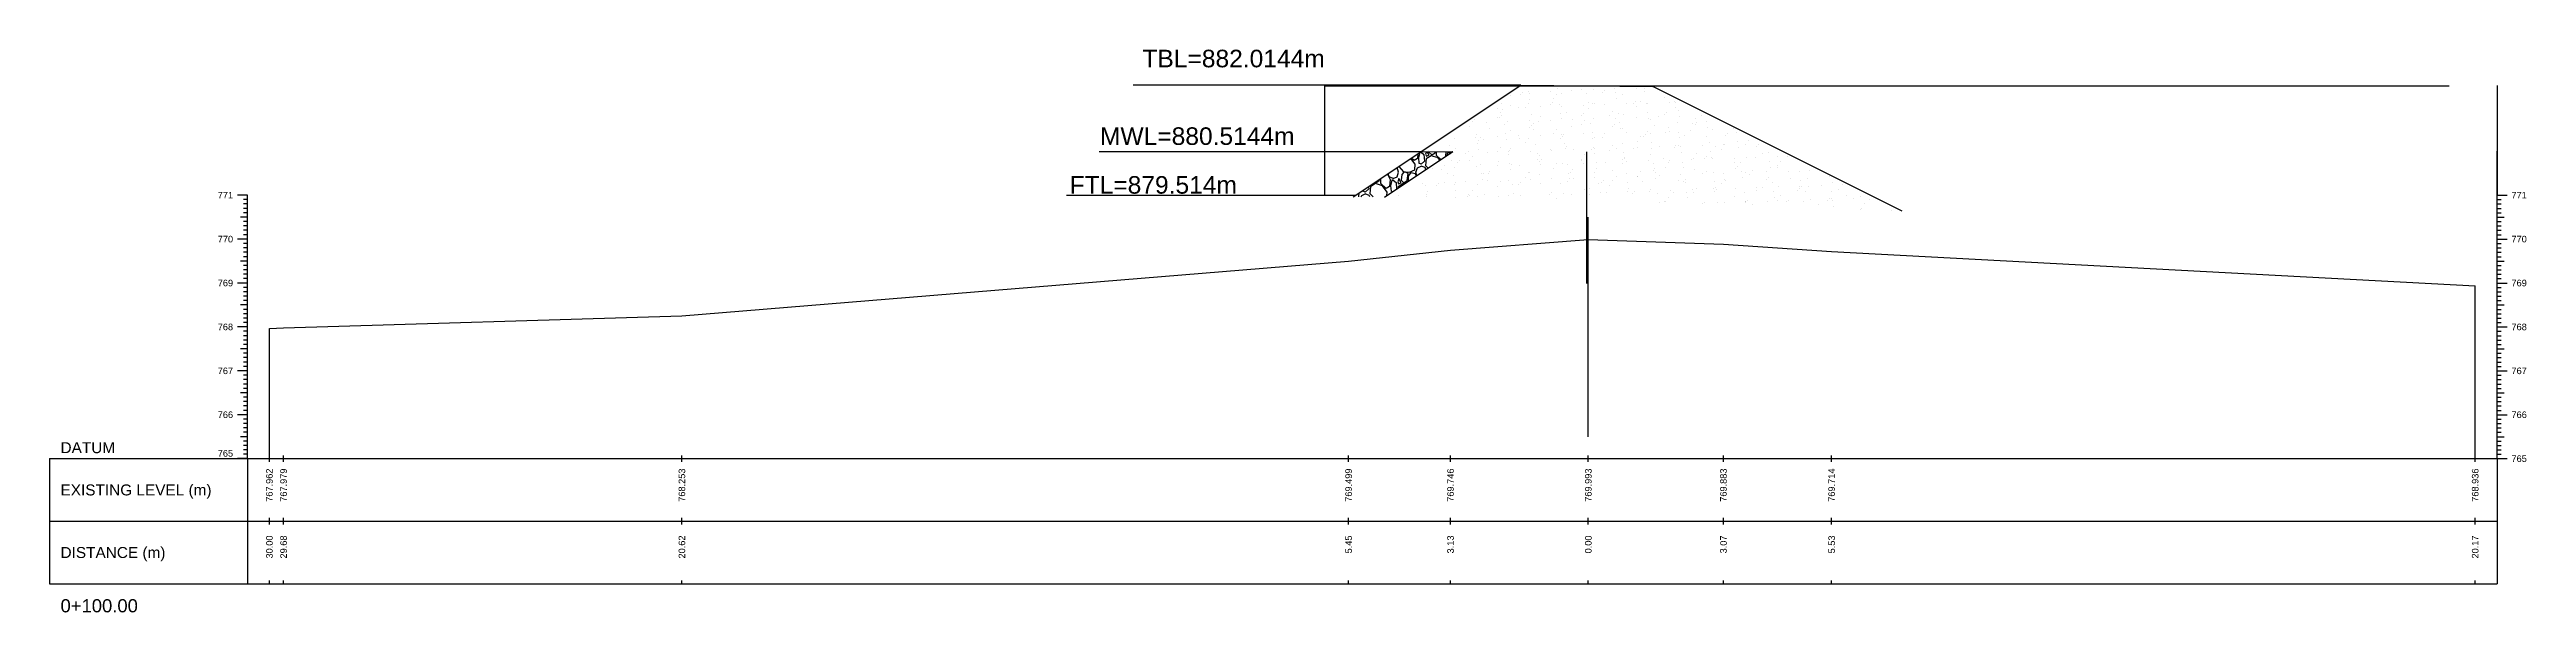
# Model space of a CAD drawing. Header units: millimetres. Extents: x 505 to 14020, y 627 to 6964.
# Drawn here: x 7864 to 8428, y 5761 to 5889 of the extents above; entities that cross this region are included whole.
import ezdxf
from ezdxf.enums import TextEntityAlignment as Align

# ---------------------------------------------------------------- set-up
doc = ezdxf.new("R2010")
doc.units = ezdxf.units.MM
for name, color, linetype in [('CL', 4, 'Continuous'), ('CS_Drawing', 7, 'Continuous'), ('GL', 3, 'Continuous')]:
    doc.layers.add(name, color=color, linetype=linetype)
doc.styles.get("Standard").update_dxf_attribs({"font": 'arial.ttf'})

msp = doc.modelspace()

# ---------------------------------------------------------------- linework, layer by layer
at = {"color": 1}
msp.add_line((8199.15, 5881.258), (8110.984, 5881.258), dxfattribs=at)
for p, q in [((8154.549, 5856.093), (8154.549, 5881.093)), ((8154.549, 5881.093), (8410.27, 5881.093)), ((8161.011, 5855.832), (8199.15, 5881.258)), ((8199.15, 5881.258), (8229.149, 5880.928)), ((8285.873, 5852.566), (8229.149, 5880.928)), ((8421.191, 5881.2), (8421.191, 5856.2)), ((8168.132, 5855.771), (8183.685, 5866.14)), ((8176.403, 5866.093), (8183.685, 5866.14)), ((8421.191, 5856.2), (8421.191, 5866.2))]:
    msp.add_line(p, q)
at = {"linetype": 'Continuous'}
for p, q in [((8194.741, 5877.049), (8194.741, 5877.049)), ((8196.661, 5876.65), (8196.661, 5876.65)), ((8196.868, 5878.934), (8196.868, 5878.934)), ((8198.663, 5876.178), (8198.663, 5876.178)), ((8198.977, 5879.178), (8198.977, 5879.178)), ((8199.406, 5879.647), (8199.406, 5879.647)), ((8200.089, 5876.059), (8200.089, 5876.059)), ((8200.772, 5877.13), (8200.772, 5877.13)), ((8200.929, 5879.764), (8200.929, 5879.764)), ((8201.009, 5879.391), (8201.009, 5879.391)), ((8201.183, 5878.069), (8201.183, 5878.069)), ((8203.228, 5880.986), (8203.228, 5880.986)), ((8203.557, 5876.338), (8203.557, 5876.338)), ((8205.823, 5879.924), (8205.823, 5879.924)), ((8205.977, 5876.749), (8205.977, 5876.749)), ((8206.406, 5877.217), (8206.406, 5877.217)), ((8206.45, 5878.11), (8206.45, 5878.11)), ((8207.132, 5879.181), (8207.132, 5879.181)), ((8207.451, 5880.41), (8207.451, 5880.41)), ((8207.905, 5876.96), (8207.905, 5876.96)), ((8208.431, 5879.427), (8208.431, 5879.427)), ((8208.452, 5876.498), (8208.452, 5876.498)), ((8210.717, 5880.084), (8210.717, 5880.084)), ((8212.81, 5880.161), (8212.81, 5880.161)), ((8213.346, 5876.658), (8213.346, 5876.658)), ((8214.173, 5879.302), (8214.173, 5879.302)), ((8214.445, 5877.237), (8214.445, 5877.237)), ((8215.431, 5876.997), (8215.431, 5876.997)), ((8215.611, 5880.244), (8215.611, 5880.244)), ((8215.963, 5877.179), (8215.963, 5877.179)), ((8217.747, 5879.526), (8217.747, 5879.526)), ((8218.176, 5879.994), (8218.176, 5879.994)), ((8218.24, 5876.818), (8218.24, 5876.818)), ((8220.505, 5880.404), (8220.505, 5880.404)), ((8220.713, 5879.579), (8220.713, 5879.579)), ((8220.887, 5878.257), (8220.887, 5878.257)), ((8222.324, 5879.23), (8222.324, 5879.23)), ((8223.134, 5876.978), (8223.134, 5876.978)), ((8224.747, 5877.096), (8224.747, 5877.096)), ((8225.176, 5877.564), (8225.176, 5877.564)), ((8225.4, 5880.564), (8225.4, 5880.564)), ((8225.545, 5876.354), (8225.545, 5876.354)), ((8226.228, 5877.425), (8226.228, 5877.425)), ((8227.155, 5880.599), (8227.155, 5880.599)), ((8227.201, 5879.774), (8227.201, 5879.774)), ((8227.61, 5877.149), (8227.61, 5877.149)), ((8228.028, 5877.138), (8228.028, 5877.138)), ((8231.906, 5878.406), (8231.906, 5878.406)), ((8232.922, 5877.298), (8232.922, 5877.298)), ((8234.15, 5877.426), (8234.15, 5877.426)), ((8234.201, 5877.344), (8234.201, 5877.344)), ((8234.324, 5876.104), (8234.324, 5876.104)), ((8186.331, 5872.635), (8186.331, 5872.635)), ((8187.369, 5871.956), (8187.369, 5871.956)), ((8188.051, 5873.027), (8188.051, 5873.027)), ((8188.646, 5873.385), (8188.646, 5873.385)), ((8191.225, 5872.795), (8191.225, 5872.795)), ((8191.89, 5871.444), (8191.89, 5871.444)), ((8193.729, 5874.007), (8193.729, 5874.007)), ((8193.769, 5876.018), (8193.769, 5876.018)), ((8194.207, 5873.972), (8194.207, 5873.972)), ((8194.411, 5875.078), (8194.411, 5875.078)), ((8194.636, 5874.441), (8194.636, 5874.441)), ((8194.915, 5875.727), (8194.915, 5875.727)), ((8195.369, 5872.277), (8195.369, 5872.277)), ((8196.12, 5872.955), (8196.12, 5872.955)), ((8196.882, 5871.024), (8196.882, 5871.024)), ((8201.014, 5873.115), (8201.014, 5873.115)), ((8201.207, 5871.543), (8201.207, 5871.543)), ((8201.636, 5872.011), (8201.636, 5872.011)), ((8201.637, 5874.618), (8201.637, 5874.618)), ((8201.909, 5872.554), (8201.909, 5872.554)), ((8202.083, 5871.231), (8202.083, 5871.231)), ((8203.243, 5873.076), (8203.243, 5873.076)), ((8203.661, 5874.221), (8203.661, 5874.221)), ((8205.908, 5873.275), (8205.908, 5873.275)), ((8207.147, 5871.271), (8207.147, 5871.271)), ((8208.177, 5874.895), (8208.177, 5874.895)), ((8208.351, 5873.573), (8208.351, 5873.573)), ((8209.603, 5875.127), (8209.603, 5875.127)), ((8210.66, 5871.791), (8210.66, 5871.791)), ((8210.802, 5873.435), (8210.802, 5873.435)), ((8212.825, 5872.251), (8212.825, 5872.251)), ((8212.977, 5874.319), (8212.977, 5874.319)), ((8213.406, 5874.788), (8213.406, 5874.788)), ((8213.507, 5873.323), (8213.507, 5873.323)), ((8214.619, 5875.915), (8214.619, 5875.915)), ((8215.073, 5872.465), (8215.073, 5872.465)), ((8215.696, 5873.595), (8215.696, 5873.595)), ((8219.185, 5874.303), (8219.185, 5874.303)), ((8219.867, 5875.374), (8219.867, 5875.374)), ((8219.977, 5871.89), (8219.977, 5871.89)), ((8220.406, 5872.358), (8220.406, 5872.358)), ((8220.59, 5873.755), (8220.59, 5873.755)), ((8221.341, 5874.807), (8221.341, 5874.807)), ((8221.613, 5872.742), (8221.613, 5872.742)), ((8221.787, 5871.42), (8221.787, 5871.42)), ((8222.338, 5871.32), (8222.338, 5871.32)), ((8222.431, 5874.568), (8222.431, 5874.568)), ((8223.103, 5870.481), (8223.103, 5870.481)), ((8225.484, 5873.915), (8225.484, 5873.915)), ((8227.881, 5875.084), (8227.881, 5875.084)), ((8227.997, 5870.641), (8227.997, 5870.641)), ((8228.055, 5873.762), (8228.055, 5873.762)), ((8228.699, 5873.371), (8228.699, 5873.371)), ((8229.43, 5872.138), (8229.43, 5872.138)), ((8230.378, 5874.075), (8230.378, 5874.075)), ((8231.747, 5874.667), (8231.747, 5874.667)), ((8231.92, 5870.496), (8231.92, 5870.496)), ((8232.176, 5875.135), (8232.176, 5875.135)), ((8232.603, 5871.567), (8232.603, 5871.567)), ((8232.891, 5870.801), (8232.891, 5870.801)), ((8234.778, 5872.654), (8234.778, 5872.654)), ((8235.05, 5870.589), (8235.05, 5870.589)), ((8235.059, 5875.423), (8235.059, 5875.423)), ((8235.273, 5874.235), (8235.273, 5874.235)), ((8237.785, 5870.961), (8237.785, 5870.961)), ((8238.281, 5872.547), (8238.281, 5872.547)), ((8238.747, 5872.237), (8238.747, 5872.237)), ((8238.963, 5873.618), (8238.963, 5873.618)), ((8239.176, 5872.705), (8239.176, 5872.705)), ((8240.167, 5874.395), (8240.167, 5874.395)), ((8241.318, 5872.931), (8241.318, 5872.931)), ((8241.492, 5871.608), (8241.492, 5871.608)), ((8242.679, 5871.121), (8242.679, 5871.121)), ((8247.574, 5871.281), (8247.574, 5871.281)), ((8248.214, 5870.5), (8248.214, 5870.5)), ((8175.712, 5865.632), (8175.625, 5864.545)), ((8176.124, 5865.907), (8175.816, 5864.672)), ((8176.451, 5866.005), (8176.195, 5865.954)), ((8176.451, 5866.005), (8177.086, 5865.434)), ((8177.086, 5865.434), (8177.213, 5863.973)), ((8177.647, 5866.101), (8177.467, 5865.561)), ((8177.467, 5865.561), (8177.657, 5865.116)), ((8178.737, 5865.18), (8177.594, 5864.481)), ((8177.657, 5865.116), (8178.292, 5865.37)), ((8178.292, 5865.37), (8177.853, 5866.102)), ((8178.095, 5866.458), (8178.095, 5866.458)), ((8178.244, 5866.105), (8178.229, 5866.005)), ((8178.229, 5866.005), (8178.864, 5865.37)), ((8180.324, 5864.672), (8178.737, 5865.18)), ((8178.864, 5865.37), (8179.626, 5865.878)), ((8179.626, 5865.878), (8179.654, 5866.114)), ((8179.943, 5865.243), (8179.943, 5866.116)), ((8180.963, 5864.325), (8179.943, 5865.243)), ((8182.102, 5866.13), (8182.014, 5865.026)), ((8182.483, 5865.942), (8182.302, 5865.218)), ((8182.801, 5866.005), (8182.483, 5865.942)), ((8182.801, 5866.005), (8183.091, 5865.744)), ((8182.833, 5867.593), (8182.833, 5867.593)), ((8183.104, 5865.528), (8183.104, 5865.528)), ((8183.95, 5869.201), (8183.95, 5869.201)), ((8184.161, 5866.922), (8184.161, 5866.922)), ((8186.578, 5865.775), (8186.578, 5865.775)), ((8187.12, 5866.238), (8187.12, 5866.238)), ((8188.065, 5865.117), (8188.065, 5865.117)), ((8188.844, 5869.361), (8188.844, 5869.361)), ((8189.101, 5869.935), (8189.101, 5869.935)), ((8189.373, 5867.87), (8189.373, 5867.87)), ((8189.437, 5868.766), (8189.437, 5868.766)), ((8189.547, 5866.548), (8189.547, 5866.548)), ((8189.866, 5869.235), (8189.866, 5869.235)), ((8190.522, 5868.973), (8190.522, 5868.973)), ((8191.473, 5865.935), (8191.473, 5865.935)), ((8193.738, 5869.521), (8193.738, 5869.521)), ((8193.743, 5866.097), (8193.743, 5866.097)), ((8194.426, 5867.168), (8194.426, 5867.168)), ((8195.641, 5870.212), (8195.641, 5870.212)), ((8195.815, 5868.89), (8195.815, 5868.89)), ((8196.269, 5865.44), (8196.269, 5865.44)), ((8196.367, 5866.095), (8196.367, 5866.095)), ((8196.436, 5866.337), (8196.436, 5866.337)), ((8196.865, 5866.805), (8196.865, 5866.805)), ((8198.632, 5869.681), (8198.632, 5869.681)), ((8198.89, 5869.015), (8198.89, 5869.015)), ((8200.104, 5868.149), (8200.104, 5868.149)), ((8200.786, 5869.22), (8200.786, 5869.22)), ((8201.261, 5866.255), (8201.261, 5866.255)), ((8202.537, 5867.781), (8202.537, 5867.781)), ((8202.809, 5865.716), (8202.809, 5865.716)), ((8203.257, 5865.166), (8203.257, 5865.166)), ((8203.526, 5869.841), (8203.526, 5869.841)), ((8205.89, 5866.585), (8205.89, 5866.585)), ((8206.155, 5866.415), (8206.155, 5866.415)), ((8206.464, 5870.2), (8206.464, 5870.2)), ((8208.207, 5869.113), (8208.207, 5869.113)), ((8208.42, 5870.001), (8208.42, 5870.001)), ((8208.636, 5869.582), (8208.636, 5869.582)), ((8208.805, 5870.123), (8208.805, 5870.123)), ((8209.077, 5868.058), (8209.077, 5868.058)), ((8209.251, 5866.736), (8209.251, 5866.736)), ((8209.617, 5867.217), (8209.617, 5867.217)), ((8211.049, 5866.575), (8211.049, 5866.575)), ((8213.315, 5870.161), (8213.315, 5870.161)), ((8213.521, 5865.413), (8213.521, 5865.413)), ((8215.206, 5866.684), (8215.206, 5866.684)), ((8215.345, 5870.4), (8215.345, 5870.4)), ((8215.519, 5869.078), (8215.519, 5869.078)), ((8215.635, 5867.152), (8215.635, 5867.152)), ((8215.943, 5866.735), (8215.943, 5866.735)), ((8215.973, 5865.628), (8215.973, 5865.628)), ((8215.978, 5869.269), (8215.978, 5869.269)), ((8217.66, 5869.362), (8217.66, 5869.362)), ((8218.209, 5870.321), (8218.209, 5870.321)), ((8219.199, 5866.393), (8219.199, 5866.393)), ((8219.882, 5867.464), (8219.882, 5867.464)), ((8220.837, 5866.895), (8220.837, 5866.895)), ((8222.242, 5867.97), (8222.242, 5867.97)), ((8222.513, 5865.905), (8222.513, 5865.905)), ((8224.66, 5866.932), (8224.66, 5866.932)), ((8225.56, 5868.444), (8225.56, 5868.444)), ((8225.731, 5867.055), (8225.731, 5867.055)), ((8226.242, 5869.515), (8226.242, 5869.515)), ((8226.977, 5869.46), (8226.977, 5869.46)), ((8227.406, 5869.929), (8227.406, 5869.929)), ((8228.51, 5870.312), (8228.51, 5870.312)), ((8228.713, 5865.461), (8228.713, 5865.461)), ((8228.782, 5868.247), (8228.782, 5868.247)), ((8228.956, 5866.925), (8228.956, 5866.925)), ((8230.626, 5867.215), (8230.626, 5867.215)), ((8233.976, 5867.031), (8233.976, 5867.031)), ((8234.405, 5867.499), (8234.405, 5867.499)), ((8235.073, 5867.513), (8235.073, 5867.513)), ((8235.224, 5869.267), (8235.224, 5869.267)), ((8235.52, 5867.375), (8235.52, 5867.375)), ((8235.678, 5865.817), (8235.678, 5865.817)), ((8236.43, 5869.709), (8236.43, 5869.709)), ((8238.977, 5865.708), (8238.977, 5865.708)), ((8240.414, 5867.535), (8240.414, 5867.535)), ((8241.405, 5865.07), (8241.405, 5865.07)), ((8241.434, 5869.564), (8241.434, 5869.564)), ((8241.946, 5868.158), (8241.946, 5868.158)), ((8242.218, 5866.093), (8242.218, 5866.093)), ((8243.43, 5867.279), (8243.43, 5867.279)), ((8244.655, 5866.688), (8244.655, 5866.688)), ((8245.308, 5867.695), (8245.308, 5867.695)), ((8245.338, 5867.76), (8245.338, 5867.76)), ((8245.747, 5869.808), (8245.747, 5869.808)), ((8246.176, 5870.276), (8246.176, 5870.276)), ((8248.486, 5868.435), (8248.486, 5868.435)), ((8248.66, 5867.113), (8248.66, 5867.113)), ((8250.202, 5867.855), (8250.202, 5867.855)), ((8250.43, 5864.85), (8250.43, 5864.85)), ((8251.016, 5868.74), (8251.016, 5868.74)), ((8252.552, 5864.792), (8252.552, 5864.792)), ((8252.746, 5867.378), (8252.746, 5867.378)), ((8253.175, 5867.846), (8253.175, 5867.846)), ((8254.169, 5865.757), (8254.169, 5865.757)), ((8255.382, 5866.005), (8255.382, 5866.005)), ((8257.447, 5864.952), (8257.447, 5864.952)), ((8259.746, 5864.949), (8259.746, 5864.949)), ((8166.016, 5859.168), (8166.164, 5859.02)), ((8166.164, 5859.02), (8166.926, 5859.528)), ((8166.926, 5859.528), (8166.958, 5859.796)), ((8167.243, 5858.893), (8167.243, 5859.986)), ((8168.764, 5861), (8169.402, 5859.782)), ((8169.212, 5860.417), (8168.984, 5861.147)), ((8170.101, 5860.036), (8169.212, 5860.417)), ((8169.402, 5859.782), (8169.275, 5858.195)), ((8169.783, 5859.592), (8169.466, 5858.322)), ((8170.101, 5859.655), (8169.783, 5859.592)), ((8170.101, 5859.973), (8170.99, 5860.354)), ((8170.101, 5859.655), (8170.736, 5859.084)), ((8170.99, 5860.354), (8171.307, 5861.433)), ((8171.307, 5861.433), (8170.997, 5862.489)), ((8171.371, 5859.973), (8171.117, 5859.211)), ((8171.117, 5859.211), (8171.307, 5858.766)), ((8171.337, 5862.716), (8172.45, 5861.497)), ((8171.942, 5859.02), (8171.371, 5859.973)), ((8172.069, 5860.925), (8171.879, 5859.655)), ((8171.879, 5859.655), (8172.514, 5859.02)), ((8172.514, 5861.433), (8172.069, 5860.925)), ((8172.45, 5861.497), (8173.784, 5861.433)), ((8172.895, 5861.433), (8172.514, 5861.433)), ((8172.514, 5859.02), (8173.276, 5859.528)), ((8173.466, 5861.116), (8172.895, 5861.433)), ((8173.276, 5859.528), (8173.466, 5861.116)), ((8173.593, 5860.544), (8174.165, 5861.37)), ((8173.593, 5859.412), (8173.593, 5860.544)), ((8173.784, 5861.433), (8174.99, 5861.941)), ((8175.054, 5863.275), (8174.075, 5864.541)), ((8174.165, 5861.37), (8175.054, 5861.116)), ((8174.863, 5864.1), (8174.246, 5864.655)), ((8174.662, 5859.943), (8174.662, 5859.943)), ((8175.625, 5864.545), (8174.863, 5864.1)), ((8174.99, 5861.941), (8175.054, 5863.275)), ((8175.054, 5861.116), (8175.337, 5860.575)), ((8175.244, 5861.433), (8175.625, 5862.449)), ((8175.482, 5860.671), (8175.244, 5861.433)), ((8175.625, 5862.449), (8176.451, 5862.83)), ((8175.816, 5864.672), (8175.943, 5863.465)), ((8176.451, 5863.275), (8175.943, 5863.465)), ((8177.213, 5863.973), (8176.451, 5863.275)), ((8177.34, 5862.513), (8176.451, 5862.83)), ((8177.488, 5862.009), (8177.34, 5862.513)), ((8177.594, 5864.481), (8177.467, 5862.957)), ((8177.467, 5862.957), (8178.013, 5862.359)), ((8179.14, 5862.392), (8179.14, 5862.392)), ((8180.718, 5864.162), (8180.324, 5864.672)), ((8181.022, 5861.995), (8181.022, 5861.995)), ((8181.705, 5863.066), (8181.705, 5863.066)), ((8182.349, 5861.032), (8182.349, 5861.032)), ((8183.278, 5864.206), (8183.278, 5864.206)), ((8183.733, 5860.756), (8183.733, 5860.756)), ((8184.035, 5862.552), (8184.035, 5862.552)), ((8184.666, 5863.56), (8184.666, 5863.56)), ((8185.095, 5864.028), (8185.095, 5864.028)), ((8186.547, 5859.277), (8186.547, 5859.277)), ((8187.383, 5864.046), (8187.383, 5864.046)), ((8188.929, 5862.712), (8188.929, 5862.712)), ((8190.001, 5863.098), (8190.001, 5863.098)), ((8190.273, 5861.033), (8190.273, 5861.033)), ((8190.447, 5859.711), (8190.447, 5859.711)), ((8190.536, 5861.063), (8190.536, 5861.063)), ((8191.441, 5859.437), (8191.441, 5859.437)), ((8191.666, 5861.131), (8191.666, 5861.131)), ((8192.095, 5861.599), (8192.095, 5861.599)), ((8193.823, 5862.872), (8193.823, 5862.872)), ((8194.12, 5863.809), (8194.12, 5863.809)), ((8194.44, 5859.258), (8194.44, 5859.258)), ((8196.336, 5859.597), (8196.336, 5859.597)), ((8196.541, 5863.375), (8196.541, 5863.375)), ((8196.715, 5862.052), (8196.715, 5862.052)), ((8196.897, 5863.114), (8196.897, 5863.114)), ((8198.717, 5863.032), (8198.717, 5863.032)), ((8199.095, 5859.169), (8199.095, 5859.169)), ((8200.118, 5860.239), (8200.118, 5860.239)), ((8200.8, 5861.31), (8200.8, 5861.31)), ((8201.119, 5861.379), (8201.119, 5861.379)), ((8201.23, 5859.757), (8201.23, 5859.757)), ((8202.983, 5864.394), (8202.983, 5864.394)), ((8203.436, 5863.907), (8203.436, 5863.907)), ((8203.437, 5860.944), (8203.437, 5860.944)), ((8203.611, 5863.192), (8203.611, 5863.192)), ((8203.865, 5864.375), (8203.865, 5864.375)), ((8206.124, 5859.917), (8206.124, 5859.917)), ((8206.479, 5862.29), (8206.479, 5862.29)), ((8207.161, 5863.361), (8207.161, 5863.361)), ((8208.505, 5863.352), (8208.505, 5863.352)), ((8209.632, 5859.307), (8209.632, 5859.307)), ((8209.705, 5863.286), (8209.705, 5863.286)), ((8209.977, 5861.221), (8209.977, 5861.221)), ((8210.151, 5859.899), (8210.151, 5859.899)), ((8210.436, 5861.478), (8210.436, 5861.478)), ((8210.865, 5861.946), (8210.865, 5861.946)), ((8211.018, 5860.077), (8211.018, 5860.077)), ((8212.839, 5864.341), (8212.839, 5864.341)), ((8212.89, 5864.156), (8212.89, 5864.156)), ((8213.399, 5863.512), (8213.399, 5863.512)), ((8215.912, 5860.237), (8215.912, 5860.237)), ((8215.992, 5861.359), (8215.992, 5861.359)), ((8216.245, 5863.563), (8216.245, 5863.563)), ((8216.419, 5862.241), (8216.419, 5862.241)), ((8217.865, 5859.516), (8217.865, 5859.516)), ((8218.294, 5863.672), (8218.294, 5863.672)), ((8219.889, 5861.726), (8219.889, 5861.726)), ((8219.896, 5859.554), (8219.896, 5859.554)), ((8220.806, 5860.397), (8220.806, 5860.397)), ((8222.206, 5864.254), (8222.206, 5864.254)), ((8222.353, 5863.41), (8222.353, 5863.41)), ((8222.635, 5864.723), (8222.635, 5864.723)), ((8222.687, 5864.583), (8222.687, 5864.583)), ((8223.142, 5861.133), (8223.142, 5861.133)), ((8223.188, 5863.832), (8223.188, 5863.832)), ((8225.574, 5860.534), (8225.574, 5860.534)), ((8225.7, 5860.557), (8225.7, 5860.557)), ((8226.257, 5861.605), (8226.257, 5861.605)), ((8226.889, 5859.297), (8226.889, 5859.297)), ((8228.082, 5863.992), (8228.082, 5863.992)), ((8229.206, 5861.825), (8229.206, 5861.825)), ((8229.41, 5863.475), (8229.41, 5863.475)), ((8229.635, 5862.293), (8229.635, 5862.293)), ((8229.682, 5861.41), (8229.682, 5861.41)), ((8229.856, 5860.088), (8229.856, 5860.088)), ((8230.594, 5860.717), (8230.594, 5860.717)), ((8231.66, 5864.503), (8231.66, 5864.503)), ((8231.935, 5862.586), (8231.935, 5862.586)), ((8232.617, 5863.657), (8232.617, 5863.657)), ((8232.976, 5864.152), (8232.976, 5864.152)), ((8235.088, 5859.603), (8235.088, 5859.603)), ((8235.489, 5860.877), (8235.489, 5860.877)), ((8235.95, 5863.752), (8235.95, 5863.752)), ((8236.124, 5862.429), (8236.124, 5862.429)), ((8236.206, 5859.395), (8236.206, 5859.395)), ((8236.635, 5859.864), (8236.635, 5859.864)), ((8237.87, 5864.312), (8237.87, 5864.312)), ((8238.295, 5864.637), (8238.295, 5864.637)), ((8238.66, 5862.073), (8238.66, 5862.073)), ((8240.383, 5861.037), (8240.383, 5861.037)), ((8240.976, 5864.601), (8240.976, 5864.601)), ((8241.448, 5861.654), (8241.448, 5861.654)), ((8242.392, 5864.771), (8242.392, 5864.771)), ((8242.764, 5864.472), (8242.764, 5864.472)), ((8242.846, 5861.321), (8242.846, 5861.321)), ((8243.118, 5859.256), (8243.118, 5859.256)), ((8245.277, 5861.197), (8245.277, 5861.197)), ((8245.352, 5859.85), (8245.352, 5859.85)), ((8245.659, 5859.644), (8245.659, 5859.644)), ((8247.658, 5864.632), (8247.658, 5864.632)), ((8247.809, 5863.706), (8247.809, 5863.706)), ((8247.976, 5862.172), (8247.976, 5862.172)), ((8248.405, 5862.64), (8248.405, 5862.64)), ((8249.114, 5863.663), (8249.114, 5863.663)), ((8249.386, 5861.598), (8249.386, 5861.598)), ((8249.56, 5860.276), (8249.56, 5860.276)), ((8250.171, 5861.357), (8250.171, 5861.357)), ((8251.03, 5860.83), (8251.03, 5860.83)), ((8251.713, 5861.901), (8251.713, 5861.901)), ((8254.976, 5859.742), (8254.976, 5859.742)), ((8255.065, 5861.517), (8255.065, 5861.517)), ((8255.405, 5860.211), (8255.405, 5860.211)), ((8255.654, 5863.94), (8255.654, 5863.94)), ((8255.828, 5862.618), (8255.828, 5862.618)), ((8256.283, 5859.168), (8256.283, 5859.168)), ((8257.391, 5862.881), (8257.391, 5862.881)), ((8257.43, 5862.42), (8257.43, 5862.42)), ((8258.073, 5863.952), (8258.073, 5863.952)), ((8259.959, 5861.677), (8259.959, 5861.677)), ((8260.544, 5859.898), (8260.544, 5859.898)), ((8262.551, 5861.51), (8262.551, 5861.51)), ((8262.823, 5859.445), (8262.823, 5859.445)), ((8264.429, 5859.991), (8264.429, 5859.991)), ((8264.853, 5861.837), (8264.853, 5861.837)), ((8266.904, 5861.95), (8266.904, 5861.95)), ((8269.265, 5860.465), (8269.265, 5860.465)), ((8162.301, 5855.821), (8162.344, 5856.72)), ((8162.819, 5855.816), (8162.925, 5856.099)), ((8162.925, 5856.099), (8163.751, 5856.48)), ((8163.223, 5857.306), (8163.243, 5857.115)), ((8163.751, 5856.925), (8163.243, 5857.115)), ((8164.513, 5857.623), (8163.751, 5856.925)), ((8164.64, 5856.163), (8163.751, 5856.48)), ((8164.468, 5858.136), (8164.513, 5857.623)), ((8164.746, 5855.8), (8164.64, 5856.163)), ((8164.894, 5858.131), (8164.767, 5856.607)), ((8164.767, 5856.607), (8165.509, 5855.793)), ((8166.037, 5858.83), (8164.894, 5858.131)), ((8167.624, 5858.322), (8166.037, 5858.83)), ((8168.513, 5857.75), (8167.243, 5858.893)), ((8168.704, 5856.925), (8167.624, 5858.322)), ((8169.275, 5858.195), (8168.513, 5857.75)), ((8168.554, 5856.046), (8168.554, 5856.046)), ((8168.666, 5856.127), (8168.704, 5856.925)), ((8169.466, 5858.322), (8169.593, 5857.115)), ((8169.948, 5856.982), (8169.593, 5857.115)), ((8170.736, 5859.084), (8170.863, 5857.623)), ((8170.863, 5857.623), (8170.737, 5857.508)), ((8171.196, 5856.072), (8171.196, 5856.072)), ((8171.244, 5858.131), (8171.218, 5857.829)), ((8172.387, 5858.83), (8171.244, 5858.131)), ((8171.307, 5858.766), (8171.942, 5859.02)), ((8172.611, 5858.758), (8172.387, 5858.83)), ((8176.759, 5858.957), (8176.759, 5858.957)), ((8177.465, 5858.414), (8177.465, 5858.414)), ((8177.579, 5855.826), (8177.579, 5855.826)), ((8177.736, 5856.349), (8177.736, 5856.349)), ((8177.815, 5856.96), (8177.815, 5856.96)), ((8179.896, 5858.354), (8179.896, 5858.354)), ((8180.325, 5858.822), (8180.325, 5858.822)), ((8181.653, 5859.117), (8181.653, 5859.117)), ((8184.005, 5858.691), (8184.005, 5858.691)), ((8184.176, 5859.012), (8184.176, 5859.012)), ((8184.179, 5857.369), (8184.179, 5857.369)), ((8184.282, 5855.692), (8184.282, 5855.692)), ((8186.895, 5855.925), (8186.895, 5855.925)), ((8187.324, 5856.393), (8187.324, 5856.393)), ((8187.397, 5856.136), (8187.397, 5856.136)), ((8188.08, 5857.207), (8188.08, 5857.207)), ((8189.176, 5855.852), (8189.176, 5855.852)), ((8189.349, 5858.603), (8189.349, 5858.603)), ((8190.901, 5856.261), (8190.901, 5856.261)), ((8193.758, 5858.187), (8193.758, 5858.187)), ((8194.07, 5856.012), (8194.07, 5856.012)), ((8196.349, 5856.173), (8196.349, 5856.173)), ((8197.169, 5858.602), (8197.169, 5858.602)), ((8197.441, 5856.537), (8197.441, 5856.537)), ((8198.666, 5858.701), (8198.666, 5858.701)), ((8198.964, 5856.172), (8198.964, 5856.172)), ((8203.709, 5858.879), (8203.709, 5858.879)), ((8205.665, 5856.272), (8205.665, 5856.272)), ((8206.094, 5856.74), (8206.094, 5856.74)), ((8207.175, 5855.451), (8207.175, 5855.451)), ((8208.119, 5858.95), (8208.119, 5858.95)), ((8208.752, 5856.492), (8208.752, 5856.492)), ((8210.605, 5856.449), (8210.605, 5856.449)), ((8213.536, 5857.503), (8213.536, 5857.503)), ((8214.193, 5857.363), (8214.193, 5857.363)), ((8214.78, 5856.439), (8214.78, 5856.439)), ((8214.804, 5857.664), (8214.804, 5857.664)), ((8216.874, 5858.791), (8216.874, 5858.791)), ((8217.145, 5856.726), (8217.145, 5856.726)), ((8217.436, 5859.048), (8217.436, 5859.048)), ((8218.541, 5856.812), (8218.541, 5856.812)), ((8219.214, 5858.483), (8219.214, 5858.483)), ((8223.414, 5859.068), (8223.414, 5859.068)), ((8223.435, 5856.972), (8223.435, 5856.972)), ((8223.588, 5857.746), (8223.588, 5857.746)), ((8224.435, 5856.619), (8224.435, 5856.619)), ((8224.864, 5857.087), (8224.864, 5857.087)), ((8228.329, 5857.132), (8228.329, 5857.132)), ((8228.727, 5857.551), (8228.727, 5857.551)), ((8230.31, 5856.638), (8230.31, 5856.638)), ((8230.582, 5854.573), (8230.582, 5854.573)), ((8231.864, 5854.657), (8231.864, 5854.657)), ((8231.949, 5854.676), (8231.949, 5854.676)), ((8232.631, 5855.747), (8232.631, 5855.747)), ((8233.223, 5857.292), (8233.223, 5857.292)), ((8233.889, 5856.867), (8233.889, 5856.867)), ((8236.578, 5858.979), (8236.578, 5858.979)), ((8236.85, 5856.914), (8236.85, 5856.914)), ((8237.024, 5855.592), (8237.024, 5855.592)), ((8238.117, 5857.452), (8238.117, 5857.452)), ((8238.309, 5856.727), (8238.309, 5856.727)), ((8238.992, 5857.798), (8238.992, 5857.798)), ((8240.468, 5854.389), (8240.468, 5854.389)), ((8240.889, 5854.438), (8240.889, 5854.438)), ((8243.011, 5857.612), (8243.011, 5857.612)), ((8243.205, 5856.966), (8243.205, 5856.966)), ((8243.292, 5857.934), (8243.292, 5857.934)), ((8243.634, 5857.434), (8243.634, 5857.434)), ((8243.746, 5854.484), (8243.746, 5854.484)), ((8244.67, 5858.779), (8244.67, 5858.779)), ((8245.362, 5854.549), (8245.362, 5854.549)), ((8247.823, 5855.796), (8247.823, 5855.796)), ((8247.905, 5857.772), (8247.905, 5857.772)), ((8250.014, 5856.826), (8250.014, 5856.826)), ((8250.205, 5854.536), (8250.205, 5854.536)), ((8250.256, 5854.709), (8250.256, 5854.709)), ((8250.286, 5854.761), (8250.286, 5854.761)), ((8250.634, 5855.005), (8250.634, 5855.005)), ((8251.727, 5853.991), (8251.727, 5853.991)), ((8252.659, 5857.214), (8252.659, 5857.214)), ((8252.8, 5857.932), (8252.8, 5857.932)), ((8254.183, 5857.847), (8254.183, 5857.847)), ((8255.15, 5854.869), (8255.15, 5854.869)), ((8256.554, 5857.103), (8256.554, 5857.103)), ((8256.728, 5855.781), (8256.728, 5855.781)), ((8257.405, 5854.971), (8257.405, 5854.971)), ((8257.694, 5858.092), (8257.694, 5858.092)), ((8258.087, 5856.042), (8258.087, 5856.042)), ((8259.659, 5854.785), (8259.659, 5854.785)), ((8260.044, 5855.029), (8260.044, 5855.029)), ((8261.975, 5857.313), (8261.975, 5857.313)), ((8262.404, 5857.781), (8262.404, 5857.781)), ((8262.588, 5858.252), (8262.588, 5858.252)), ((8262.997, 5858.123), (8262.997, 5858.123)), ((8263.451, 5854.673), (8263.451, 5854.673)), ((8263.765, 5857.023), (8263.765, 5857.023)), ((8264.448, 5858.094), (8264.448, 5858.094)), ((8264.938, 5855.189), (8264.938, 5855.189)), ((8266.919, 5854.04), (8266.919, 5854.04)), ((8267.482, 5858.412), (8267.482, 5858.412)), ((8268.975, 5854.883), (8268.975, 5854.883)), ((8269.404, 5855.352), (8269.404, 5855.352)), ((8269.719, 5857.015), (8269.719, 5857.015)), ((8269.832, 5855.349), (8269.832, 5855.349)), ((8269.991, 5854.95), (8269.991, 5854.95)), ((8270.126, 5859.074), (8270.126, 5859.074)), ((8270.165, 5853.627), (8270.165, 5853.627)), ((8271.429, 5857.561), (8271.429, 5857.561)), ((8272.376, 5858.572), (8272.376, 5858.572)), ((8273.279, 5856.091), (8273.279, 5856.091)), ((8274.726, 5855.509), (8274.726, 5855.509)), ((8276.259, 5857.291), (8276.259, 5857.291)), ((8276.433, 5855.969), (8276.433, 5855.969)), ((8277.183, 5854.287), (8277.183, 5854.287)), ((8278.429, 5855.132), (8278.429, 5855.132)), ((8279.621, 5855.669), (8279.621, 5855.669)), ((8276.404, 5852.922), (8276.404, 5852.922)), ((8276.501, 5853.216), (8276.501, 5853.216)), ((8283.427, 5852.796), (8283.427, 5852.796)), ((8285.429, 5852.702), (8285.429, 5852.702))]:
    msp.add_line(p, q, dxfattribs=at)
at = {"color": 4}
msp.add_line((8176.403, 5866.093), (8103.237, 5866.093), dxfattribs=at)
at = {"color": 6}
msp.add_line((8161.425, 5856.107), (8095.758, 5856.107), dxfattribs=at)
at = {"layer": 'CL', "ltscale": 10}
for p, q in [((8214.149, 5836.093), (8214.149, 5866.093)), ((8214.475, 5801.2), (8214.475, 5851.2))]:
    msp.add_line(p, q, dxfattribs=at)
at = {"layer": 'CS_Drawing'}
for p, q in [((7909.475, 5856.2), (7907.225, 5856.2)), ((7909.475, 5856.2), (7907.9, 5856.2)), ((7909.475, 5856.2), (7908.575, 5856.2)), ((7909.475, 5855.2), (7908.575, 5855.2)), ((7909.475, 5854.2), (7908.575, 5854.2)), ((7909.475, 5796.2), (7909.475, 5856.2)), ((8421.191, 5856.2), (8423.441, 5856.2)), ((8421.191, 5856.2), (8422.766, 5856.2)), ((8421.191, 5856.2), (8422.091, 5856.2)), ((8421.191, 5796.2), (8421.191, 5856.2)), ((8421.191, 5855.2), (8422.091, 5855.2)), ((8421.191, 5854.2), (8422.091, 5854.2)), ((7909.475, 5851.2), (7907.9, 5851.2)), ((7909.475, 5853.2), (7908.575, 5853.2)), ((7909.475, 5852.2), (7908.575, 5852.2)), ((7909.475, 5851.2), (7908.575, 5851.2)), ((7909.475, 5850.2), (7908.575, 5850.2)), ((7909.475, 5849.2), (7908.575, 5849.2)), ((7909.475, 5848.2), (7908.575, 5848.2)), ((8421.191, 5853.2), (8422.091, 5853.2)), ((8421.191, 5852.2), (8422.091, 5852.2)), ((8421.191, 5851.2), (8422.766, 5851.2)), ((8421.191, 5851.2), (8422.091, 5851.2)), ((8421.191, 5850.2), (8422.091, 5850.2)), ((8421.191, 5849.2), (8422.091, 5849.2)), ((8421.191, 5848.2), (8422.091, 5848.2)), ((7909.475, 5846.2), (7907.225, 5846.2)), ((7909.475, 5846.2), (7907.9, 5846.2)), ((7909.475, 5847.2), (7908.575, 5847.2)), ((7909.475, 5846.2), (7908.575, 5846.2)), ((7909.475, 5845.2), (7908.575, 5845.2)), ((7909.475, 5844.2), (7908.575, 5844.2)), ((7909.475, 5843.2), (7908.575, 5843.2)), ((8421.191, 5847.2), (8422.091, 5847.2)), ((8421.191, 5846.2), (8423.441, 5846.2)), ((8421.191, 5846.2), (8422.766, 5846.2)), ((8421.191, 5846.2), (8422.091, 5846.2)), ((8421.191, 5845.2), (8422.091, 5845.2)), ((8421.191, 5844.2), (8422.091, 5844.2)), ((8421.191, 5843.2), (8422.091, 5843.2)), ((7909.475, 5841.2), (7907.9, 5841.2)), ((7909.475, 5842.2), (7908.575, 5842.2)), ((7909.475, 5841.2), (7908.575, 5841.2)), ((7909.475, 5840.2), (7908.575, 5840.2)), ((7909.475, 5839.2), (7908.575, 5839.2)), ((7909.475, 5838.2), (7908.575, 5838.2)), ((7909.475, 5837.2), (7908.575, 5837.2)), ((8421.191, 5842.2), (8422.091, 5842.2)), ((8421.191, 5841.2), (8422.766, 5841.2)), ((8421.191, 5841.2), (8422.091, 5841.2)), ((8421.191, 5840.2), (8422.091, 5840.2)), ((8421.191, 5839.2), (8422.091, 5839.2)), ((8421.191, 5838.2), (8422.091, 5838.2)), ((8421.191, 5837.2), (8422.091, 5837.2)), ((7909.475, 5836.2), (7907.225, 5836.2)), ((7909.475, 5836.2), (7907.9, 5836.2)), ((7909.475, 5831.2), (7907.9, 5831.2)), ((7909.475, 5836.2), (7908.575, 5836.2)), ((7909.475, 5835.2), (7908.575, 5835.2)), ((7909.475, 5834.2), (7908.575, 5834.2)), ((7909.475, 5833.2), (7908.575, 5833.2)), ((7909.475, 5832.2), (7908.575, 5832.2)), ((7909.475, 5831.2), (7908.575, 5831.2)), ((8416.191, 5796.2), (8416.191, 5835.56)), ((8421.191, 5836.2), (8423.441, 5836.2)), ((8421.191, 5836.2), (8422.766, 5836.2)), ((8421.191, 5836.2), (8422.091, 5836.2)), ((8421.191, 5835.2), (8422.091, 5835.2)), ((8421.191, 5834.2), (8422.091, 5834.2)), ((8421.191, 5833.2), (8422.091, 5833.2)), ((8421.191, 5832.2), (8422.091, 5832.2)), ((8421.191, 5831.2), (8422.766, 5831.2)), ((8421.191, 5831.2), (8422.091, 5831.2)), ((7909.475, 5826.2), (7907.225, 5826.2)), ((7909.475, 5826.2), (7907.9, 5826.2)), ((7909.475, 5830.2), (7908.575, 5830.2)), ((7909.475, 5829.2), (7908.575, 5829.2)), ((7909.475, 5828.2), (7908.575, 5828.2)), ((7909.475, 5827.2), (7908.575, 5827.2)), ((7909.475, 5826.2), (7908.575, 5826.2)), ((7914.475, 5796.2), (7914.475, 5825.82)), ((8421.191, 5830.2), (8422.091, 5830.2)), ((8421.191, 5829.2), (8422.091, 5829.2)), ((8421.191, 5828.2), (8422.091, 5828.2)), ((8421.191, 5827.2), (8422.091, 5827.2)), ((8421.191, 5826.2), (8423.441, 5826.2)), ((8421.191, 5826.2), (8422.766, 5826.2)), ((8421.191, 5826.2), (8422.091, 5826.2)), ((7909.475, 5821.2), (7907.9, 5821.2)), ((7909.475, 5825.2), (7908.575, 5825.2)), ((7909.475, 5824.2), (7908.575, 5824.2)), ((7909.475, 5823.2), (7908.575, 5823.2)), ((7909.475, 5822.2), (7908.575, 5822.2)), ((7909.475, 5821.2), (7908.575, 5821.2)), ((7909.475, 5820.2), (7908.575, 5820.2)), ((8421.191, 5825.2), (8422.091, 5825.2)), ((8421.191, 5824.2), (8422.091, 5824.2)), ((8421.191, 5823.2), (8422.091, 5823.2)), ((8421.191, 5822.2), (8422.091, 5822.2)), ((8421.191, 5821.2), (8422.766, 5821.2)), ((8421.191, 5821.2), (8422.091, 5821.2)), ((8421.191, 5820.2), (8422.091, 5820.2)), ((7909.475, 5816.2), (7907.225, 5816.2)), ((7909.475, 5816.2), (7907.9, 5816.2)), ((7909.475, 5819.2), (7908.575, 5819.2)), ((7909.475, 5818.2), (7908.575, 5818.2)), ((7909.475, 5817.2), (7908.575, 5817.2)), ((7909.475, 5816.2), (7908.575, 5816.2)), ((7909.475, 5815.2), (7908.575, 5815.2)), ((7909.475, 5814.2), (7908.575, 5814.2)), ((8421.191, 5819.2), (8422.091, 5819.2)), ((8421.191, 5818.2), (8422.091, 5818.2)), ((8421.191, 5817.2), (8422.091, 5817.2)), ((8421.191, 5816.2), (8423.441, 5816.2)), ((8421.191, 5816.2), (8422.766, 5816.2)), ((8421.191, 5816.2), (8422.091, 5816.2)), ((8421.191, 5815.2), (8422.091, 5815.2)), ((8421.191, 5814.2), (8422.091, 5814.2)), ((7909.475, 5811.2), (7907.9, 5811.2)), ((7909.475, 5813.2), (7908.575, 5813.2)), ((7909.475, 5812.2), (7908.575, 5812.2)), ((7909.475, 5811.2), (7908.575, 5811.2)), ((7909.475, 5810.2), (7908.575, 5810.2)), ((7909.475, 5809.2), (7908.575, 5809.2)), ((8421.191, 5813.2), (8422.091, 5813.2)), ((8421.191, 5812.2), (8422.091, 5812.2)), ((8421.191, 5811.2), (8422.766, 5811.2)), ((8421.191, 5811.2), (8422.091, 5811.2)), ((8421.191, 5810.2), (8422.091, 5810.2)), ((8421.191, 5809.2), (8422.091, 5809.2)), ((7909.475, 5806.2), (7907.225, 5806.2)), ((7909.475, 5806.2), (7907.9, 5806.2)), ((7909.475, 5808.2), (7908.575, 5808.2)), ((7909.475, 5807.2), (7908.575, 5807.2)), ((7909.475, 5806.2), (7908.575, 5806.2)), ((7909.475, 5805.2), (7908.575, 5805.2)), ((7909.475, 5804.2), (7908.575, 5804.2)), ((7909.475, 5803.2), (7908.575, 5803.2)), ((8421.191, 5808.2), (8422.091, 5808.2)), ((8421.191, 5807.2), (8422.091, 5807.2)), ((8421.191, 5806.2), (8423.441, 5806.2)), ((8421.191, 5806.2), (8422.766, 5806.2)), ((8421.191, 5806.2), (8422.091, 5806.2)), ((8421.191, 5805.2), (8422.091, 5805.2)), ((8421.191, 5804.2), (8422.091, 5804.2)), ((8421.191, 5803.2), (8422.091, 5803.2)), ((7909.475, 5801.2), (7907.9, 5801.2)), ((7909.475, 5802.2), (7908.575, 5802.2)), ((7909.475, 5801.2), (7908.575, 5801.2)), ((7909.475, 5800.2), (7908.575, 5800.2)), ((7909.475, 5799.2), (7908.575, 5799.2)), ((7909.475, 5798.2), (7908.575, 5798.2)), ((7909.475, 5797.2), (7908.575, 5797.2)), ((8421.191, 5802.2), (8422.091, 5802.2)), ((8421.191, 5801.2), (8422.766, 5801.2)), ((8421.191, 5801.2), (8422.091, 5801.2)), ((8421.191, 5800.2), (8422.091, 5800.2)), ((8421.191, 5799.2), (8422.091, 5799.2)), ((8421.191, 5798.2), (8422.091, 5798.2)), ((8421.191, 5797.2), (8422.091, 5797.2)), ((7864.475, 5796.2), (7909.475, 5796.2)), ((7864.475, 5796.2), (7864.475, 5767.7)), ((7909.475, 5796.2), (7907.225, 5796.2)), ((7909.475, 5796.2), (7907.9, 5796.2)), ((7909.475, 5796.2), (7908.575, 5796.2)), ((7909.475, 5796.2), (8421.191, 5796.2)), ((7909.475, 5796.2), (7909.475, 5767.7)), ((7914.475, 5795.45), (7914.475, 5796.95)), ((7917.703, 5795.45), (7917.703, 5796.95)), ((8008.302, 5795.45), (8008.302, 5796.95)), ((8159.948, 5795.45), (8159.948, 5796.95)), ((8183.128, 5795.45), (8183.128, 5796.95)), ((8214.475, 5795.45), (8214.475, 5796.95)), ((8245.208, 5795.45), (8245.208, 5796.95)), ((8269.821, 5795.45), (8269.821, 5796.95)), ((8416.191, 5795.45), (8416.191, 5796.95)), ((8421.191, 5796.2), (8423.441, 5796.2)), ((8421.191, 5796.2), (8422.766, 5796.2)), ((8421.191, 5796.2), (8422.091, 5796.2)), ((8421.191, 5796.2), (8421.191, 5767.7)), ((7864.475, 5781.95), (7909.475, 5781.95)), ((7909.475, 5781.95), (8421.191, 5781.95)), ((7909.475, 5781.95), (8421.191, 5781.95)), ((7914.475, 5781.2), (7914.475, 5782.7)), ((7917.703, 5781.2), (7917.703, 5782.7)), ((8008.302, 5781.2), (8008.302, 5782.7)), ((8159.948, 5781.2), (8159.948, 5782.7)), ((8183.128, 5781.2), (8183.128, 5782.7)), ((8214.475, 5781.2), (8214.475, 5782.7)), ((8245.208, 5781.2), (8245.208, 5782.7)), ((8269.821, 5781.2), (8269.821, 5782.7)), ((8416.191, 5781.2), (8416.191, 5782.7)), ((7864.475, 5767.7), (7909.475, 5767.7)), ((7909.475, 5767.7), (8421.191, 5767.7)), ((7914.475, 5767.7), (7914.475, 5768.45)), ((7917.703, 5767.7), (7917.703, 5768.45)), ((8008.302, 5767.7), (8008.302, 5768.45)), ((8159.948, 5767.7), (8159.948, 5768.45)), ((8183.128, 5767.7), (8183.128, 5768.45)), ((8214.475, 5767.7), (8214.475, 5768.45)), ((8245.208, 5767.7), (8245.208, 5768.45)), ((8269.821, 5767.7), (8269.821, 5768.45)), ((8416.191, 5767.7), (8416.191, 5768.45))]:
    msp.add_line(p, q, dxfattribs=at)
at = {"layer": 'GL'}
msp.add_lwpolyline([(7914.475, 5825.82), (7917.703, 5825.99), (8008.302, 5828.73), (8159.948, 5841.19), (8183.128, 5843.66), (8214.475, 5846.13), (8245.208, 5845.03), (8269.821, 5843.34), (8416.191, 5835.56)], dxfattribs=at)

# ---------------------------------------------------------------- texts
at = {"color": 1, "insert": (8154.522, 5889.326), "char_height": 4, "attachment_point": 3}
msp.add_mtext_dynamic_manual_height_columns('TBL=882.0144m', width=39.40702, gutter_width=20, heights=[0], dxfattribs=at)
at = {"color": 4, "insert": (8147.661, 5871.654), "char_height": 4, "attachment_point": 3}
msp.add_mtext_dynamic_manual_height_columns('MWL=880.5144m', width=39.40702, gutter_width=20, heights=[0], dxfattribs=at)
at = {"color": 6, "insert": (8134.548, 5860.548), "char_height": 4, "attachment_point": 3}
msp.add_mtext_dynamic_manual_height_columns('FTL=879.514m', width=39.40702, gutter_width=20, heights=[0], dxfattribs=at)
at = {"layer": 'CS_Drawing'}
for s, p in [('771', (7906.225, 5856.2)), ('770', (7906.225, 5846.2)), ('769', (7906.225, 5836.2)), ('768', (7906.225, 5826.2)), ('767', (7906.225, 5816.2)), ('766', (7906.225, 5806.2))]:
    msp.add_text(s, height=1.5, dxfattribs=at).set_placement(p, align=Align.MIDDLE_RIGHT)
for s, height, p in [('771', 1.5, (8424.441, 5856.2)), ('770', 1.5, (8424.441, 5846.2)), ('769', 1.5, (8424.441, 5836.2)), ('768', 1.5, (8424.441, 5826.2)), ('767', 1.5, (8424.441, 5816.2)), ('766', 1.5, (8424.441, 5806.2)), ('DATUM', 2.5, (7866.975, 5798.7)), ('765', 1.5, (8424.441, 5796.2)), ('765', 1.5, (8424.441, 5796.2)), ('EXISTING LEVEL (m)', 2.5, (7866.975, 5789.075)), ('DISTANCE (m)', 2.5, (7866.975, 5774.825)), ('0+100.00', 3, (7866.975, 5762.7))]:
    msp.add_text(s, height=height, dxfattribs=at).set_placement(p, align=Align.MIDDLE_LEFT)
msp.add_text('765', height=1.5, dxfattribs=at).set_placement((7906.225, 5796.65), align=Align.RIGHT)
for s, p in [('767.962', (7914.475, 5793.95)), ('767.979', (7917.703, 5793.95)), ('768.253', (8008.302, 5793.95)), ('769.499', (8159.948, 5793.95)), ('769.746', (8183.128, 5793.95)), ('769.993', (8214.475, 5793.95)), ('769.883', (8245.208, 5793.95)), ('769.714', (8269.821, 5793.95)), ('768.936', (8416.191, 5793.95)), ('30.00', (7914.475, 5778.7)), ('29.68', (7917.703, 5778.7)), ('20.62', (8008.302, 5778.7)), ('5.45', (8159.948, 5778.7)), ('3.13', (8183.128, 5778.7)), ('0.00', (8214.475, 5778.7)), ('3.07', (8245.208, 5778.7)), ('5.53', (8269.821, 5778.7)), ('20.17', (8416.191, 5778.7))]:
    msp.add_text(s, height=1.5, rotation=90, dxfattribs=at).set_placement(p, align=Align.MIDDLE_RIGHT)

doc.saveas('drawing.dxf')
